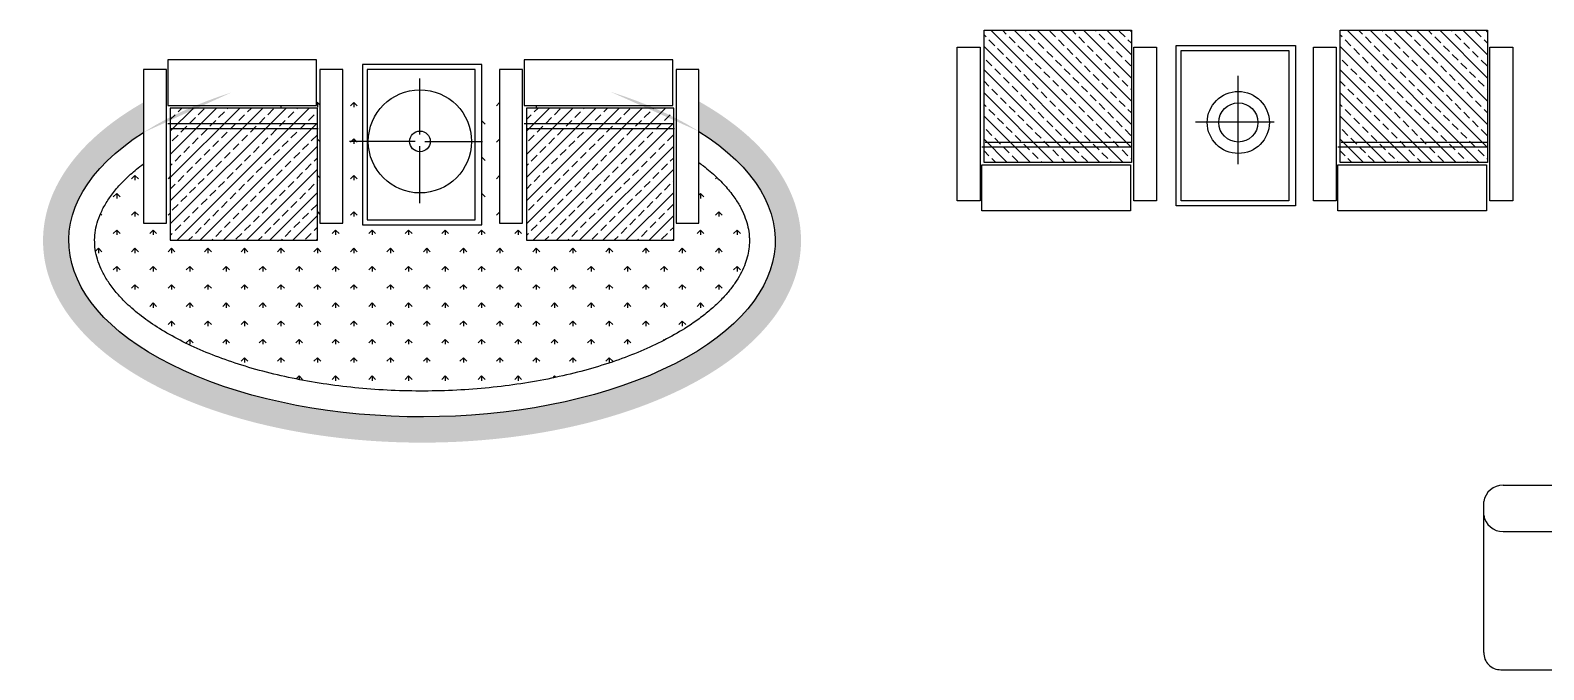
# Model space of a CAD drawing. Header units: inches. Extents: x 10.2 to 52.7, y 13.8 to 38.6.
# Drawn here: x 36.09 to 41.96, y 18.91 to 21.39 of the extents above; entities that cross this region are included whole.
import ezdxf

# ---------------------------------------------------------------- set-up
doc = ezdxf.new("R2010")
doc.units = ezdxf.units.IN
doc.header["$MEASUREMENT"] = 0
for name, color, linetype in [('02', 2, 'Continuous'), ('1', 1, 'Continuous'), ('8', 8, 'Continuous')]:
    doc.layers.add(name, color=color, linetype=linetype)

msp = doc.modelspace()

# ---------------------------------------------------------------- hatches: boundary and pattern name
at = {"layer": '1'}
h = msp.add_hatch(dxfattribs=at)
h.set_pattern_fill('ANSI33', color=256, scale=0.01, angle=90, style=0)
h.set_pattern_definition([(225, (4.32166, -310.80328), (-0.044901281, 0.044901281), []), (225, (4.32166, -310.84818), (-0.044901281, 0.044901281), [0.03175, -0.015875])])
h.paths.add_polyline_path([(36.6317, 21.0882), (36.6317, 20.5757), (37.2026, 20.5757), (37.2026, 21.0882)])
h = msp.add_hatch(dxfattribs=at)
h.set_pattern_fill('ANSI33', color=256, scale=0.01, angle=90, style=0)
h.set_pattern_definition([(225, (5.702054, -310.80328), (-0.044901281, 0.044901281), []), (225, (5.702054, -310.84818), (-0.044901281, 0.044901281), [0.03175, -0.015875])])
h.paths.add_polyline_path([(38.0121, 21.0882), (38.0121, 20.5757), (38.583, 20.5757), (38.583, 21.0882)])
at = {"layer": '8'}
h = msp.add_hatch(dxfattribs=at)
h.set_pattern_fill('ANSI33', color=256, scale=0.01, angle=90, style=0)
h.set_pattern_definition([(135, (7.47589, 352.76871), (-0.044901281, -0.044901281), []), (135, (7.47589, 352.81361), (-0.044901281, -0.044901281), [0.03175, -0.015875])])
h.paths.add_polyline_path([(40.3568, 20.8772), (40.3568, 21.3897), (39.7859, 21.3897), (39.7859, 20.8772)])
h = msp.add_hatch(dxfattribs=at)
h.set_pattern_fill('ANSI33', color=256, scale=0.01, angle=90, style=0)
h.set_pattern_definition([(135, (8.856284, 352.76871), (-0.044901281, -0.044901281), []), (135, (8.856284, 352.81361), (-0.044901281, -0.044901281), [0.03175, -0.015875])])
h.paths.add_polyline_path([(41.7372, 20.8772), (41.7372, 21.3897), (41.1663, 21.3897), (41.1663, 20.8772)])
h = msp.add_hatch(dxfattribs=at)
h.set_pattern_fill('ESCHER,_O', color=256, scale=0.1)
h.set_pattern_definition([(300, (-18.37664, -58.51025), (-0.12, 3e-11), [0.11, -0.01]), (180, (-18.37664, -58.51025), (0.06, 0.10392305), [0.11, -0.01]), (60, (-18.37664, -58.51025), (0.12, 3e-11), [0.11, -0.01]), (300, (-18.36664, -58.51025), (-0.12, 3e-11), [0.02, -0.1]), (60, (-18.36664, -58.51025), (0.12, 3e-11), [0.02, -0.1]), (300, (-18.38164, -58.51891), (-0.12, 3e-11), [0.02, -0.1]), (180, (-18.38164, -58.51891), (0.06, 0.10392305), [0.02, -0.1]), (60, (-18.38164, -58.50159), (0.12, 3e-11), [0.02, -0.1]), (180, (-18.38164, -58.50159), (0.06, 0.10392305), [0.02, -0.1]), (300, (-18.41664, -58.51025), (-0.12, 3e-11), [0.02, -0.1]), (60, (-18.41664, -58.51025), (0.12, 3e-11), [0.02, -0.1]), (300, (-18.35664, -58.4756), (-0.12, 3e-11), [0.02, -0.1]), (180, (-18.35664, -58.4756), (0.06, 0.10392305), [0.02, -0.1]), (60, (-18.35664, -58.54489), (0.12, 3e-11), [0.02, -0.1]), (180, (-18.35664, -58.54489), (0.06, 0.10392305), [0.02, -0.1]), (0, (-18.35664, -58.52757), (-0.06, -0.10392305), [0.07, -0.05]), (0, (-18.35664, -58.49293), (-0.06, -0.10392305), [0.07, -0.05]), (240, (-18.37164, -58.53623), (-0.12, -3e-11), [0.07, -0.05]), (240, (-18.40164, -58.51891), (-0.12, -3e-11), [0.07, -0.05]), (120, (-18.40164, -58.50159), (0.06, 0.10392305), [0.07, -0.05]), (120, (-18.37164, -58.48427), (0.06, 0.10392305), [0.07, -0.05])])
edge = h.paths.add_edge_path()
edge.add_ellipse((37.6075, 20.5737), major_axis=(1.3689, 0), ratio=0.498827, start_angle=-217.93694, end_angle=38.36604)
edge.add_line((38.6808, 20.9975), (38.6808, 21.1138))
edge.add_spline(control_points=[(38.6808, 21.1138), (38.701, 21.1025), (38.7205, 21.0908), (38.778, 21.0541), (38.8139, 21.0281), (38.8729, 20.9788), (38.897, 20.9562), (38.9413, 20.9092), (38.9615, 20.8848), (38.9927, 20.8408), (39.0048, 20.8216), (39.0264, 20.7823), (39.0358, 20.7621), (39.052, 20.7211), (39.0586, 20.7003), (39.0689, 20.658), (39.0725, 20.6365), (39.0758, 20.6013), (39.0764, 20.5875), (39.0764, 20.5737), (39.0764, 20.5574), (39.0755, 20.5412), (39.0719, 20.5088), (39.0693, 20.4927), (39.0622, 20.4608), (39.0578, 20.445), (39.0473, 20.4138), (39.0413, 20.3983), (39.0276, 20.368), (39.02, 20.353), (39.0033, 20.3236), (38.9942, 20.3091), (38.9696, 20.2734), (38.9531, 20.2525), (38.9173, 20.2119), (38.8979, 20.1922), (38.8564, 20.1542), (38.8342, 20.1358), (38.7745, 20.0906), (38.7351, 20.0647), (38.6508, 20.0161), (38.6059, 19.9934), (38.5113, 19.9513), (38.4615, 19.932), (38.3579, 19.8968), (38.304, 19.881), (38.193, 19.8531), (38.1358, 19.8409), (38.019, 19.8205), (37.9594, 19.8122), (37.8387, 19.7996), (37.7775, 19.7952), (37.6547, 19.7905), (37.593, 19.7902), (37.47, 19.7935), (37.4087, 19.7971), (37.2875, 19.8084), (37.2275, 19.816), (37.1099, 19.835), (37.0522, 19.8465), (36.94, 19.8731), (36.8855, 19.8883), (36.7805, 19.9222), (36.7299, 19.9409), (36.6336, 19.9818), (36.5878, 20.0039), (36.5016, 20.0514), (36.4612, 20.0768), (36.3864, 20.1307), (36.352, 20.1592), (36.3, 20.2095), (36.2807, 20.2304), (36.2452, 20.2738), (36.2291, 20.2961), (36.2034, 20.3376), (36.1931, 20.3566), (36.175, 20.3952), (36.1672, 20.4149), (36.1543, 20.4549), (36.1492, 20.4752), (36.1419, 20.5162), (36.1397, 20.5369), (36.1382, 20.5784), (36.1389, 20.5992), (36.1433, 20.6405), (36.1469, 20.6611), (36.1569, 20.7017), (36.1634, 20.7217), (36.1788, 20.7611), (36.1879, 20.7804), (36.2084, 20.8183), (36.2198, 20.8368), (36.245, 20.8729), (36.2587, 20.8906), (36.2882, 20.9249), (36.304, 20.9417), (36.3376, 20.9742), (36.3554, 20.99), (36.4139, 21.0381), (36.4579, 21.0687), (36.513, 21.1016), (36.5204, 21.1059), (36.5279, 21.1102)], knot_values=[5.557797, 5.557797, 5.557797, 5.557797, 5.619257, 5.619257, 5.744781, 5.744781, 5.84377, 5.84377, 5.942759, 5.942759, 6.016148, 6.016148, 6.089537, 6.089537, 6.162926, 6.162926, 6.236315, 6.236315, 6.283185, 6.283185, 6.283185, 6.338362, 6.338362, 6.393538, 6.393538, 6.448715, 6.448715, 6.503891, 6.503891, 6.559068, 6.559068, 6.614244, 6.614244, 6.698139, 6.698139, 6.782034, 6.782034, 6.865929, 6.865929, 6.996137, 6.996137, 7.126346, 7.126346, 7.256554, 7.256554, 7.386762, 7.386762, 7.51697, 7.51697, 7.647178, 7.647178, 7.777387, 7.777387, 7.907595, 7.907595, 8.037803, 8.037803, 8.168011, 8.168011, 8.29822, 8.29822, 8.428428, 8.428428, 8.558636, 8.558636, 8.688844, 8.688844, 8.819052, 8.819052, 8.949261, 8.949261, 9.03701, 9.03701, 9.124759, 9.124759, 9.195243, 9.195243, 9.265728, 9.265728, 9.336212, 9.336212, 9.406696, 9.406696, 9.477181, 9.477181, 9.547665, 9.547665, 9.61815, 9.61815, 9.688634, 9.688634, 9.759118, 9.759118, 9.829603, 9.829603, 9.900087, 9.900087, 9.970571, 9.970571, 10.120605, 10.120605, 10.143704, 10.143704, 10.143704, 10.143704], degree=3, periodic=0)
edge.add_line((36.5279, 21.1102), (36.5279, 20.9935))
h = msp.add_hatch(dxfattribs=at)
h.set_pattern_fill('GRASS,_O', color=256, scale=0.1)
h.set_pattern_definition([(270, (-18.376636, -58.510246), (-0.07071068, -0.07071068), [0.01875, -0.12267136]), (315, (-18.37664, -58.51025), (-0.07071068, -0.07071068), [0.01875, -0.08125]), (225, (-18.37664, -58.51025), (-0.07071068, 0.07071068), [0.01875, -0.08125])])
edge = h.paths.add_edge_path()
edge.add_spline(control_points=[(38.6808, 20.8766), (38.6867, 20.8723), (38.6924, 20.868), (38.7163, 20.8495), (38.7332, 20.835), (38.7641, 20.806), (38.778, 20.7913), (38.8031, 20.7621), (38.8141, 20.7474), (38.8318, 20.7208), (38.8389, 20.7087), (38.8511, 20.6848), (38.8562, 20.673), (38.8647, 20.6496), (38.8681, 20.6381), (38.8731, 20.6152), (38.8748, 20.6038), (38.8762, 20.5862), (38.8764, 20.5799), (38.8764, 20.5737), (38.8764, 20.563), (38.8757, 20.5524), (38.8729, 20.531), (38.8707, 20.5202), (38.865, 20.4985), (38.8613, 20.4875), (38.8524, 20.4654), (38.8471, 20.4542), (38.8348, 20.4315), (38.8278, 20.4201), (38.812, 20.3972), (38.8032, 20.3857), (38.7838, 20.3626), (38.7732, 20.351), (38.7502, 20.328), (38.7377, 20.3165), (38.7111, 20.2937), (38.6969, 20.2825), (38.6667, 20.2602), (38.6507, 20.2493), (38.6095, 20.2228), (38.5832, 20.2076), (38.5274, 20.1781), (38.4979, 20.164), (38.4359, 20.1371), (38.4035, 20.1243), (38.3359, 20.1002), (38.3009, 20.0889), (38.2285, 20.0681), (38.1912, 20.0585), (38.1147, 20.0411), (38.0755, 20.0333), (37.9958, 20.0196), (37.9551, 20.0137), (37.8729, 20.0039), (37.8312, 20), (37.7474, 19.9942), (37.7051, 19.9923), (37.6204, 19.9905), (37.578, 19.9906), (37.4933, 19.9929), (37.4511, 19.9951), (37.3674, 20.0015), (37.3259, 20.0057), (37.2439, 20.016), (37.2034, 20.0221), (37.1241, 20.0363), (37.0851, 20.0443), (37.0091, 20.0622), (36.9721, 20.072), (36.9003, 20.0933), (36.8656, 20.1048), (36.7987, 20.1293), (36.7666, 20.1422), (36.7054, 20.1695), (36.6763, 20.1838), (36.6214, 20.2135), (36.5956, 20.2289), (36.5476, 20.2605), (36.5253, 20.2767), (36.4847, 20.3097), (36.4662, 20.3264), (36.4365, 20.3566), (36.4245, 20.3701), (36.4031, 20.397), (36.3936, 20.4104), (36.377, 20.437), (36.3699, 20.4502), (36.358, 20.4763), (36.3531, 20.4892), (36.3456, 20.5146), (36.3428, 20.5272), (36.3393, 20.5521), (36.3385, 20.5645), (36.3389, 20.5893), (36.34, 20.6017), (36.3442, 20.6267), (36.3473, 20.6394), (36.3556, 20.6649), (36.3608, 20.6778), (36.3735, 20.704), (36.3811, 20.7172), (36.3985, 20.7439), (36.4084, 20.7574), (36.4307, 20.7843), (36.4431, 20.7978), (36.4704, 20.8246), (36.4853, 20.8379), (36.5099, 20.8581), (36.5187, 20.8651), (36.5279, 20.8719)], knot_values=[5.686696, 5.686696, 5.686696, 5.686696, 5.712252, 5.712252, 5.796009, 5.796009, 5.879766, 5.879766, 5.963523, 5.963523, 6.033653, 6.033653, 6.103784, 6.103784, 6.173915, 6.173915, 6.244045, 6.244045, 6.283185, 6.283185, 6.283185, 6.349309, 6.349309, 6.415433, 6.415433, 6.481557, 6.481557, 6.547681, 6.547681, 6.613805, 6.613805, 6.679929, 6.679929, 6.746053, 6.746053, 6.812177, 6.812177, 6.878301, 6.878301, 6.944425, 6.944425, 7.040835, 7.040835, 7.137245, 7.137245, 7.233655, 7.233655, 7.330065, 7.330065, 7.426475, 7.426475, 7.522885, 7.522885, 7.619295, 7.619295, 7.715705, 7.715705, 7.812114, 7.812114, 7.908524, 7.908524, 8.004934, 8.004934, 8.101344, 8.101344, 8.197754, 8.197754, 8.294164, 8.294164, 8.390574, 8.390574, 8.486984, 8.486984, 8.583394, 8.583394, 8.679804, 8.679804, 8.776214, 8.776214, 8.872624, 8.872624, 8.969034, 8.969034, 9.046119, 9.046119, 9.123205, 9.123205, 9.200291, 9.200291, 9.277377, 9.277377, 9.354463, 9.354463, 9.431549, 9.431549, 9.508635, 9.508635, 9.585721, 9.585721, 9.662807, 9.662807, 9.739892, 9.739892, 9.816978, 9.816978, 9.894064, 9.894064, 9.97115, 9.97115, 10.011964, 10.011964, 10.011964, 10.011964], degree=3, periodic=0)
edge.add_line((36.5279, 20.8719), (36.5279, 20.6415))
edge.add_line((36.5279, 20.6415), (36.6166, 20.6415))
edge.add_line((36.6166, 20.6415), (36.6166, 20.9305))
edge.add_spline(control_points=[(36.6166, 20.9305), (36.6215, 20.9334), (36.6266, 20.9363), (36.6317, 20.9391)], knot_values=[3.847837, 3.847837, 3.847837, 3.847837, 3.866185, 3.866185, 3.866185, 3.866185], degree=3, periodic=0)
edge.add_line((36.6317, 20.9391), (36.6317, 20.5757))
edge.add_line((36.6317, 20.5757), (37.2026, 20.5757))
edge.add_line((37.2026, 20.5757), (37.2026, 21.0882))
edge.add_line((37.2026, 21.0882), (37.0229, 21.0882))
edge.add_spline(control_points=[(37.0229, 21.0882), (37.0365, 21.0916), (37.0503, 21.0948), (37.0643, 21.098)], knot_values=[4.251578, 4.251578, 4.251578, 4.251578, 4.286646, 4.286646, 4.286646, 4.286646], degree=3, periodic=0)
edge.add_line((37.0643, 21.098), (37.1991, 21.098))
edge.add_line((37.1991, 21.098), (37.1991, 21.1241))
edge.add_spline(control_points=[(37.1991, 21.1241), (37.2033, 21.1248), (37.2076, 21.1255), (37.2118, 21.1261)], knot_values=[4.397099, 4.397099, 4.397099, 4.397099, 4.407227, 4.407227, 4.407227, 4.407227], degree=3, periodic=0)
edge.add_line((37.2118, 21.1261), (37.2118, 20.6415))
edge.add_line((37.2118, 20.6415), (37.3004, 20.6415))
edge.add_line((37.3004, 20.6415), (37.3004, 21.1384))
edge.add_spline(control_points=[(37.3004, 21.1384), (37.324, 21.1412), (37.3478, 21.1437), (37.3733, 21.146), (37.3749, 21.1462), (37.3764, 21.1463)], knot_values=[4.477209, 4.477209, 4.477209, 4.477209, 4.532541, 4.532541, 4.536176, 4.536176, 4.536176, 4.536176], degree=3, periodic=0)
edge.add_line((37.3764, 21.1463), (37.3764, 20.6352))
edge.add_line((37.3764, 20.6352), (37.8387, 20.6352))
edge.add_line((37.8387, 20.6352), (37.8387, 21.1463))
edge.add_spline(control_points=[(37.8387, 21.1463), (37.862, 21.1442), (37.8852, 21.1418), (37.9083, 21.1391)], knot_values=[4.888602, 4.888602, 4.888602, 4.888602, 4.942623, 4.942623, 4.942623, 4.942623], degree=3, periodic=0)
edge.add_line((37.9083, 21.1391), (37.9083, 20.6415))
edge.add_line((37.9083, 20.6415), (37.997, 20.6415))
edge.add_line((37.997, 20.6415), (37.997, 21.1271))
edge.add_spline(control_points=[(37.997, 21.1271), (37.9991, 21.1268), (38.0012, 21.1265), (38.0033, 21.1261)], knot_values=[5.012501, 5.012501, 5.012501, 5.012501, 5.017551, 5.017551, 5.017551, 5.017551], degree=3, periodic=0)
edge.add_line((38.0033, 21.1261), (38.0033, 21.098))
edge.add_line((38.0033, 21.098), (38.1508, 21.098))
edge.add_spline(control_points=[(38.1508, 21.098), (38.1647, 21.0948), (38.1785, 21.0916), (38.1922, 21.0882)], knot_values=[5.138132, 5.138132, 5.138132, 5.138132, 5.173201, 5.173201, 5.173201, 5.173201], degree=3, periodic=0)
edge.add_line((38.1922, 21.0882), (38.0121, 21.0882))
edge.add_line((38.0121, 21.0882), (38.0121, 20.5757))
edge.add_line((38.0121, 20.5757), (38.583, 20.5757))
edge.add_line((38.583, 20.5757), (38.583, 20.9394))
edge.add_spline(control_points=[(38.583, 20.9394), (38.5861, 20.9376), (38.5891, 20.9359), (38.5922, 20.9341)], knot_values=[5.558083, 5.558083, 5.558083, 5.558083, 5.569185, 5.569185, 5.569185, 5.569185], degree=3, periodic=0)
edge.add_line((38.5922, 20.9341), (38.5922, 20.6415))
edge.add_line((38.5922, 20.6415), (38.6808, 20.6415))
edge.add_line((38.6808, 20.6415), (38.6808, 20.8766))

# ---------------------------------------------------------------- linework, layer by layer
at = {"layer": '02'}
for p, q in [((37.5994, 20.986), (37.5994, 21.203)), ((37.581, 20.9588), (37.3268, 20.9588)), ((37.6178, 20.9588), (37.8425, 20.9588)), ((37.5994, 20.719), (37.5994, 20.9403)), ((41.7974, 19.6257), (44.2473, 19.6257)), ((41.7223, 19.5623), (41.7223, 18.9765)), ((41.7974, 19.4457), (42.2973, 19.4457)), ((41.7887, 18.9102), (42.306, 18.9102))]:
    msp.add_line(p, q, dxfattribs=at)
for points in [[(40.3568, 21.3897), (40.3568, 20.8772), (39.7859, 20.8772), (39.7859, 21.3897)], [(41.7372, 21.3897), (41.7372, 20.8772), (41.1663, 20.8772), (41.1663, 21.3897)], [(39.7708, 21.3239), (39.7708, 20.728), (39.6822, 20.728), (39.6822, 21.3239)], [(40.4547, 21.3239), (40.4547, 20.728), (40.366, 20.728), (40.366, 21.3239)], [(40.9929, 21.3302), (40.9929, 20.7089), (40.5307, 20.7089), (40.5307, 21.3302)], [(41.1512, 21.3239), (41.1512, 20.728), (41.0625, 20.728), (41.0625, 21.3239)], [(41.8351, 21.3239), (41.8351, 20.728), (41.7464, 20.728), (41.7464, 21.3239)], [(36.6166, 20.6415), (36.6166, 21.2375), (36.5279, 21.2375), (36.5279, 20.6415)], [(37.1991, 21.098), (37.1991, 21.2755), (36.6229, 21.2755), (36.6229, 21.098)], [(37.3004, 20.6415), (37.3004, 21.2375), (37.2118, 21.2375), (37.2118, 20.6415)], [(37.8387, 20.6352), (37.8387, 21.2565), (37.3764, 21.2565), (37.3764, 20.6352)], [(37.997, 20.6415), (37.997, 21.2375), (37.9083, 21.2375), (37.9083, 20.6415)], [(38.5795, 21.098), (38.5795, 21.2755), (38.0033, 21.2755), (38.0033, 21.098)], [(38.6808, 20.6415), (38.6808, 21.2375), (38.5922, 21.2375), (38.5922, 20.6415)], [(40.3534, 20.8674), (40.3534, 20.6899), (39.7771, 20.6899), (39.7771, 20.8674)], [(41.7337, 20.8674), (41.7337, 20.6899), (41.1575, 20.6899), (41.1575, 20.8674)]]:
    msp.add_lwpolyline(points, close=True, dxfattribs=at)
msp.add_circle((40.7713, 21.0323), 0.1203, dxfattribs=at)
for centre, radius, start, end in [((41.7974, 19.5497), 0.0761, 90, 170.44416), ((41.7974, 19.5218), 0.0761, 189.55584, 270), ((41.7887, 18.9765), 0.0663, 180, 270.02896)]:
    msp.add_arc(centre, radius, start, end, dxfattribs=at)
at = {"layer": '1'}
for p, q in [((40.7705, 20.8703), (40.7705, 21.2126)), ((36.6229, 21.0283), (37.1991, 21.0283)), ((36.6356, 21.0092), (37.2055, 21.0092)), ((38.0033, 21.0283), (38.5795, 21.0283)), ((38.016, 21.0092), (38.5858, 21.0092)), ((40.6059, 21.0351), (40.9098, 21.0351)), ((39.7898, 20.9562), (40.3597, 20.9562)), ((41.1702, 20.9562), (41.7401, 20.9562)), ((39.7771, 20.9372), (40.3534, 20.9372)), ((41.1575, 20.9372), (41.7337, 20.9372))]:
    msp.add_line(p, q, dxfattribs=at)
for points in [[(40.9676, 21.3112), (40.9676, 20.728), (40.5496, 20.728), (40.5496, 21.3112)], [(37.8133, 20.6542), (37.8133, 21.2375), (37.3954, 21.2375), (37.3954, 20.6542)], [(37.2026, 20.5757), (37.2026, 21.0882), (36.6317, 21.0882), (36.6317, 20.5757)], [(38.583, 20.5757), (38.583, 21.0882), (38.0121, 21.0882), (38.0121, 20.5757)]]:
    msp.add_lwpolyline(points, close=True, dxfattribs=at)
for centre, radius in [((37.5994, 20.9588), 0.2), ((40.7713, 21.0323), 0.076), ((37.5994, 20.9588), 0.04)]:
    msp.add_circle(centre, radius, dxfattribs=at)
at = {"layer": '1', "extrusion": (0, 0, -1)}
msp.add_ellipse((37.6075, 20.5737), major_axis=(1.3689, 0), ratio=0.498827, start_param=5.613572, end_param=10.086903, dxfattribs=at)
at = {"layer": '1'}
msp.add_open_spline([(38.6808, 20.8766), (38.6867, 20.8723), (38.6924, 20.868), (38.7163, 20.8495), (38.7332, 20.835), (38.7641, 20.806), (38.778, 20.7913), (38.8031, 20.7621), (38.8141, 20.7474), (38.8318, 20.7208), (38.8389, 20.7087), (38.8511, 20.6848), (38.8562, 20.673), (38.8647, 20.6496), (38.8681, 20.6381), (38.8731, 20.6152), (38.8748, 20.6038), (38.8762, 20.5862), (38.8764, 20.5799), (38.8764, 20.5737), (38.8764, 20.563), (38.8757, 20.5524), (38.8729, 20.531), (38.8707, 20.5202), (38.865, 20.4985), (38.8613, 20.4875), (38.8524, 20.4654), (38.8471, 20.4542), (38.8348, 20.4315), (38.8278, 20.4201), (38.812, 20.3972), (38.8032, 20.3857), (38.7838, 20.3626), (38.7732, 20.351), (38.7502, 20.328), (38.7377, 20.3165), (38.7111, 20.2937), (38.6969, 20.2825), (38.6667, 20.2602), (38.6507, 20.2493), (38.6095, 20.2228), (38.5832, 20.2076), (38.5274, 20.1781), (38.4979, 20.164), (38.4359, 20.1371), (38.4035, 20.1243), (38.3359, 20.1002), (38.3009, 20.0889), (38.2285, 20.0681), (38.1912, 20.0585), (38.1147, 20.0411), (38.0755, 20.0333), (37.9958, 20.0196), (37.9551, 20.0137), (37.8729, 20.0039), (37.8312, 20), (37.7474, 19.9942), (37.7051, 19.9923), (37.6204, 19.9905), (37.578, 19.9906), (37.4933, 19.9929), (37.4511, 19.9951), (37.3674, 20.0015), (37.3259, 20.0057), (37.2439, 20.016), (37.2034, 20.0221), (37.1241, 20.0363), (37.0851, 20.0443), (37.0091, 20.0622), (36.9721, 20.072), (36.9003, 20.0933), (36.8656, 20.1048), (36.7987, 20.1293), (36.7666, 20.1422), (36.7054, 20.1695), (36.6763, 20.1838), (36.6214, 20.2135), (36.5956, 20.2289), (36.5476, 20.2605), (36.5253, 20.2767), (36.4847, 20.3097), (36.4662, 20.3264), (36.4365, 20.3566), (36.4245, 20.3701), (36.4031, 20.397), (36.3936, 20.4104), (36.377, 20.437), (36.3699, 20.4502), (36.358, 20.4763), (36.3531, 20.4892), (36.3456, 20.5146), (36.3428, 20.5272), (36.3393, 20.5521), (36.3385, 20.5645), (36.3389, 20.5893), (36.34, 20.6017), (36.3442, 20.6267), (36.3473, 20.6394), (36.3556, 20.6649), (36.3608, 20.6778), (36.3735, 20.704), (36.3811, 20.7172), (36.3985, 20.7439), (36.4084, 20.7574), (36.4307, 20.7843), (36.4431, 20.7978), (36.4704, 20.8246), (36.4853, 20.8379), (36.5099, 20.8581), (36.5187, 20.8651), (36.5279, 20.8719)], degree=3, knots=[5.686696, 5.686696, 5.686696, 5.686696, 5.712252, 5.712252, 5.796009, 5.796009, 5.879766, 5.879766, 5.963523, 5.963523, 6.033653, 6.033653, 6.103784, 6.103784, 6.173915, 6.173915, 6.244045, 6.244045, 6.283185, 6.283185, 6.283185, 6.349309, 6.349309, 6.415433, 6.415433, 6.481557, 6.481557, 6.547681, 6.547681, 6.613805, 6.613805, 6.679929, 6.679929, 6.746053, 6.746053, 6.812177, 6.812177, 6.878301, 6.878301, 6.944425, 6.944425, 7.040835, 7.040835, 7.137245, 7.137245, 7.233655, 7.233655, 7.330065, 7.330065, 7.426475, 7.426475, 7.522885, 7.522885, 7.619295, 7.619295, 7.715705, 7.715705, 7.812114, 7.812114, 7.908524, 7.908524, 8.004934, 8.004934, 8.101344, 8.101344, 8.197754, 8.197754, 8.294164, 8.294164, 8.390574, 8.390574, 8.486984, 8.486984, 8.583394, 8.583394, 8.679804, 8.679804, 8.776214, 8.776214, 8.872624, 8.872624, 8.969034, 8.969034, 9.046119, 9.046119, 9.123205, 9.123205, 9.200291, 9.200291, 9.277377, 9.277377, 9.354463, 9.354463, 9.431549, 9.431549, 9.508635, 9.508635, 9.585721, 9.585721, 9.662807, 9.662807, 9.739892, 9.739892, 9.816978, 9.816978, 9.894064, 9.894064, 9.97115, 9.97115, 10.011964, 10.011964, 10.011964, 10.011964], dxfattribs=at)

doc.saveas('drawing.dxf')
